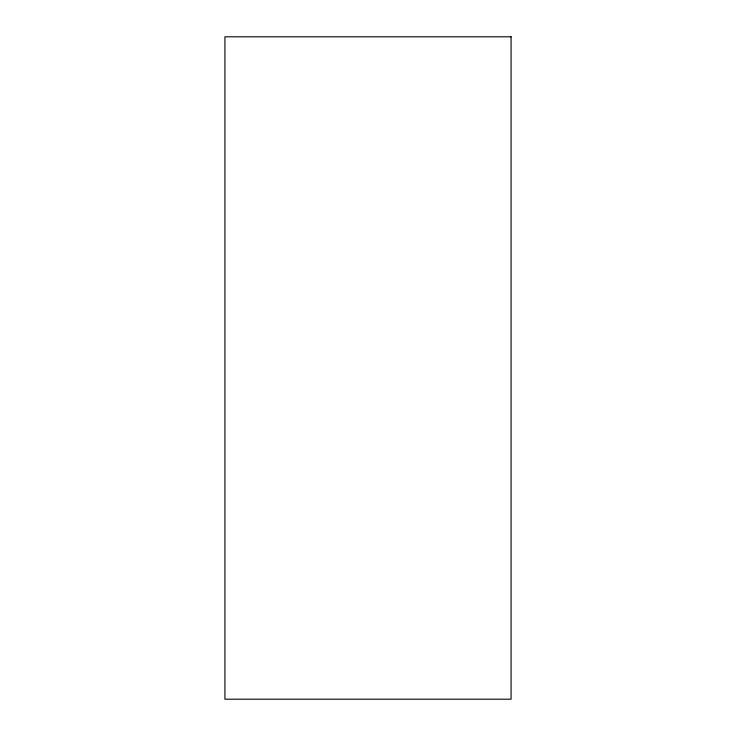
<?xml version="1.0" encoding="UTF-8"?>
<svg xmlns="http://www.w3.org/2000/svg" width="736" height="736" viewBox="0 0 736 736"><rect width="100%" height="100%" fill="white"/><g stroke="black" fill="none" stroke-linecap="round" stroke-linejoin="round"><path stroke-width="1.1" d="M511.078 36.8L224.922 36.8L224.922 699.2L511.078 699.2L511.078 36.8"/></g></svg>
